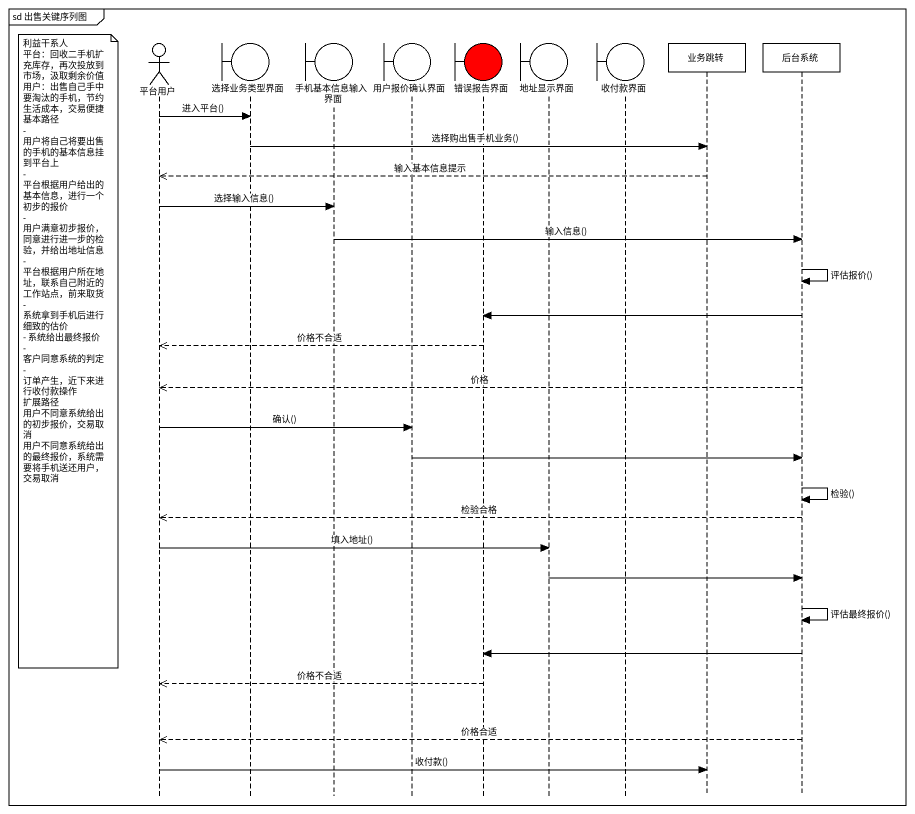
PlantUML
@startuml
mainframe sd 出售关键序列图
hide footbox
actor 平台用户
boundary 选择业务类型界面
boundary 手机基本信息输入界面
boundary 用户报价确认界面
boundary 错误报告界面 #FF0000
boundary 地址显示界面
boundary 收付款界面
participant 业务跳转
participant 后台系统

平台用户 -> 选择业务类型界面 : 进入平台()
选择业务类型界面 -> 业务跳转 : 选择购出售手机业务()
业务跳转 -->> 平台用户 : 输入基本信息提示
平台用户 -> 手机基本信息输入界面 : 选择输入信息()
手机基本信息输入界面 -> 后台系统 : 输入信息()
后台系统 -> 后台系统 : 评估报价()
后台系统 -> 错误报告界面
错误报告界面 -->> 平台用户 : 价格不合适
note left of 平台用户
  利益干系人
  平台：回收二手机扩充库存，再次投放到市场，汲取剩余价值
  用户：出售自己手中要淘汰的手机，节约生活成本，交易便捷
  基本路径
  - 用户将自己将要出售的手机的基本信息挂到平台上
  - 平台根据用户给出的基本信息，进行一个初步的报价
  - 用户满意初步报价，同意进行进一步的检验，并给出地址信息
  - 平台根据用户所在地址，联系自己附近的工作站点，前来取货
  - 系统拿到手机后进行细致的估价
  - 系统给出最终报价
  - 客户同意系统的判定
  - 订单产生，近下来进行收付款操作
  扩展路径
  用户不同意系统给出的初步报价，交易取消
  用户不同意系统给出的最终报价，系统需要将手机送还用户，交易取消
end note
后台系统 -->> 平台用户 : 价格
平台用户 -> 用户报价确认界面 : 确认()
用户报价确认界面 -> 后台系统
后台系统 -> 后台系统 : 检验()
后台系统 -->> 平台用户 : 检验合格
平台用户 -> 地址显示界面 : 填入地址()
地址显示界面 -> 后台系统
后台系统 -> 后台系统 : 评估最终报价()
后台系统 -> 错误报告界面
错误报告界面 -->> 平台用户 : 价格不合适
后台系统 -->> 平台用户 : 价格合适
平台用户 -> 业务跳转 : 收付款()
@enduml
